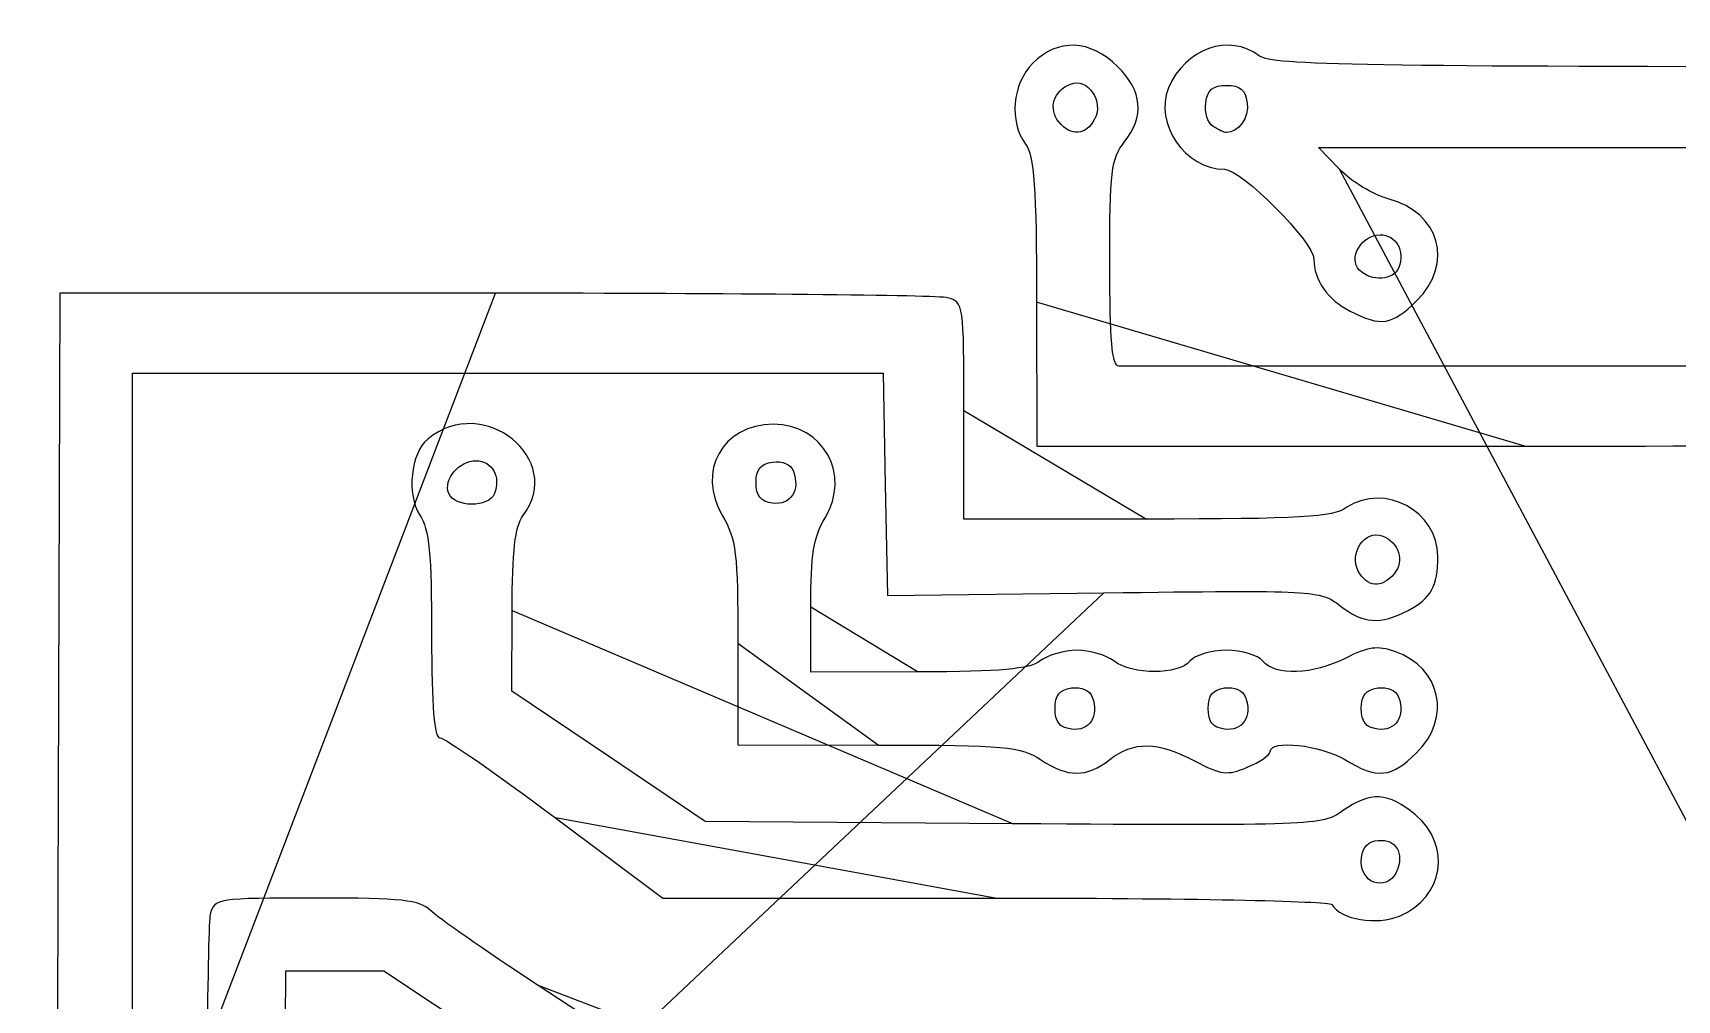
# Model space of a CAD drawing. Extents: x 87 to 451, y 387 to 700.
# Drawn here: x 124.1 to 304.5, y 594.2 to 700.3 of the extents above; entities that cross this region are included whole.
import ezdxf

# ---------------------------------------------------------------- set-up
doc = ezdxf.new("R2010")
doc.units = 0
doc.layers.add('Layer_1', color=7, linetype='CONTINUOUS')

msp = doc.modelspace()

# ---------------------------------------------------------------- linework, layer by layer
at = {"layer": 'Layer_1', "color": 7}
for points in [[(236.683144, 690.561268), (236.683144, 690.561268)], [(253.604696, 690.074172), (253.604696, 690.074172)], [(267.486912, 685.35866), (265.175344, 687.77142), (328.622904, 687.77142), (392.070472, 687.77142), (391.772576, 572.171604), (391.474688, 456.571796), (389.249584, 456.571604)], [(269.672128, 674.294012), (269.672128, 674.294012)], [(174.879312, 671.7605), (127.083936, 671.77146), (126.879312, 605.57146), (126.674688, 539.37146), (124.133568, 539.125164)], [(234.249248, 670.77146), (234.274688, 654.971452), (287.827472, 654.971452)], [(127.16028, 530.97142), (135.074688, 530.97142), (135.074688, 596.97142), (135.074688, 662.97142), (176.253848, 662.97142), (217.433016, 662.97142), (217.653848, 650.77142), (217.874688, 638.57142), (241.616896, 638.87494)], [(246.302832, 646.97142), (226.274688, 646.97142), (226.274688, 658.878116)], [(169.76008, 649.781612), (169.76008, 649.781636)], [(203.474688, 650.971452), (203.474688, 650.971452)], [(269.533832, 641.26094), (269.533832, 641.26094)], [(231.694656, 613.531196), (197.874688, 613.771452), (187.274688, 620.930588), (176.674688, 628.089724), (176.700128, 636.930588)], [(221.274688, 630.196892), (209.474688, 630.171452), (209.474688, 637.352116)], [(201.474688, 633.325724), (201.474688, 622.171452), (216.874688, 622.165852)], [(236.274688, 626.171452), (236.274688, 626.171452)], [(253.074688, 626.171452), (253.074688, 626.171452)], [(269.874688, 626.171452), (269.874688, 626.171452)], [(275.936224, 621.309916), (275.936224, 621.309916)], [(181.474688, 614.171452), (193.240248, 605.371452), (229.710256, 605.371452)], [(269.874688, 609.360492), (269.874688, 609.360492)], [(274.067832, 603.398116), (274.067832, 603.398116)], [(151.85144, 591.571452), (151.87472, 597.371452), (157.246984, 597.371452), (162.619248, 597.371452), (173.646984, 590.057196), (184.67472, 582.74294), (184.64928, 578.257196)], [(198.089184, 588.712276), (189.87472, 588.999572), (179.47472, 595.84022)]]:
    msp.add_lwpolyline(points, close=True, dxfattribs=at)
for points in [[(258.721784, 697.79686), (255.364056, 700.336524), (250.524432, 698.6371), (248.721912, 694.285436)], [(243.136224, 696.632996), (240.15252, 699.6167), (236.590784, 699.760284), (233.838328, 697.00782)], [(233.838328, 697.00782), (231.57508, 694.74458), (231.203768, 690.564308), (233.049248, 688.124364)], [(243.874688, 688.353164), (246.115904, 691.202412), (245.875912, 693.893316), (243.136224, 696.632996)], [(330.088704, 696.59686), (269.969824, 696.61878), (260.059032, 696.78542), (258.721784, 697.79686)], [(236.683144, 690.561268), (235.500136, 691.9867), (236.127944, 694.01186), (237.972232, 694.71958)], [(237.972232, 694.71958), (239.866608, 695.446524), (241.664824, 692.821532), (240.615544, 690.86094)], [(252.804696, 692.661924), (253.007096, 694.09342), (253.575368, 694.571452), (255.074688, 694.571452)], [(255.074688, 694.571452), (256.574008, 694.571452), (257.14228, 694.09342), (257.34468, 692.661924)], [(248.721912, 694.285436), (247.108424, 690.390132), (250.558296, 685.37142), (254.849424, 685.37142)], [(253.604696, 690.074172), (253.0162, 690.447196), (252.6562, 691.611684), (252.804696, 692.661924)], [(257.34468, 692.661924), (257.575528, 691.029284), (256.440288, 689.395956), (255.074688, 689.395956)], [(240.615544, 690.86094), (239.654896, 689.065956), (238.027088, 688.941908), (236.683144, 690.561268)], [(255.074688, 689.395956), (254.854688, 689.395956), (254.193192, 689.701156), (253.604696, 690.074172)], [(233.049248, 688.124364), (233.987728, 686.88358), (234.22892, 683.395804), (234.249248, 670.77146)], [(242.274688, 675.045276), (242.274688, 685.10774), (242.446608, 686.537652), (243.874688, 688.353164)], [(254.849424, 685.37142), (256.734408, 685.37142), (264.674688, 677.388724), (264.674688, 675.493668)], [(272.807296, 682.135716), (271.152448, 682.581316), (268.758272, 684.031644), (267.486912, 685.35866)], [(275.936224, 670.909884), (280.065176, 675.038828), (278.515504, 680.598652), (272.807296, 682.135716)], [(269.672128, 674.294012), (268.383088, 675.583052), (269.88896, 678.171452), (271.927944, 678.171452)], [(271.927944, 678.171452), (273.696496, 678.171452), (274.69584, 676.42286), (273.985384, 674.571452)], [(243.274688, 663.7519), (242.52292, 663.76662), (242.274688, 666.569988), (242.274688, 675.045276)], [(264.674688, 675.493668), (264.674688, 673.1947), (266.151936, 671.075988), (268.658672, 669.7797)], [(273.985384, 674.571452), (273.439456, 673.148788), (270.975824, 672.990316), (269.672128, 674.294012)], [(224.474688, 671.267188), (223.484688, 671.5325), (201.166768, 671.754492), (174.879312, 671.7605)], [(226.274688, 658.878116), (226.274688, 670.54954), (226.239088, 670.79434), (224.474688, 671.267188)], [(268.658672, 669.7797), (271.987208, 668.058452), (273.286584, 668.260244), (275.936224, 670.909884)], [(332.874688, 663.7703), (324.778232, 663.75478), (243.976312, 663.73814), (243.274688, 663.7519)], [(177.900128, 647.324356), (182.59524, 653.531844), (173.552816, 660.815844), (167.444712, 655.746572)], [(205.3664, 657.371452), (199.78344, 657.371452), (196.91488, 652.208292), (199.790264, 647.334884)], [(211.047872, 647.119676), (213.911944, 651.829268), (210.840496, 657.371452), (205.3664, 657.371452)], [(167.444712, 655.746572), (165.58664, 654.204508), (165.116432, 649.637372), (166.584992, 647.396068)], [(287.827472, 654.971452), (325.894504, 654.971452), (341.537448, 655.22578), (341.92384, 655.85098)], [(169.76008, 649.781636), (169.154544, 651.359636), (170.856928, 653.371452), (172.797752, 653.371452)], [(172.797752, 653.371452), (174.505512, 653.371452), (175.485632, 651.596268), (174.785384, 649.771452)], [(203.474688, 650.971452), (203.474688, 652.437636), (203.95608, 653.039812), (205.278264, 653.227564)], [(205.278264, 653.227564), (206.360088, 653.38118), (207.274736, 652.981004), (207.563856, 652.227564)], [(207.563856, 652.227564), (208.360392, 650.151828), (207.243952, 648.436212), (205.278264, 648.71534)], [(174.785384, 649.771452), (174.185648, 648.208564), (170.360752, 648.216324), (169.76008, 649.781612)], [(205.278264, 648.71534), (203.95608, 648.903092), (203.474688, 649.505268), (203.474688, 650.971452)], [(278.274688, 642.858844), (278.274688, 647.823372), (272.447528, 650.979132), (268.299304, 648.261116)], [(268.299304, 648.261116), (266.621256, 647.161612), (263.3774, 646.97142), (246.302832, 646.97142)], [(166.584992, 647.396068), (167.616496, 645.821796), (167.874688, 643.179932), (167.874688, 634.199596)], [(176.700128, 636.930588), (176.718848, 643.4339), (177.036128, 646.182044), (177.900128, 647.324356)], [(199.790264, 647.334884), (201.285784, 644.800164), (201.474688, 643.229084), (201.474688, 633.325724)], [(209.474688, 637.352116), (209.474688, 643.081652), (209.792608, 645.055564), (211.047872, 647.119676)], [(269.533832, 641.26094), (268.484552, 643.221532), (270.282768, 645.846524), (272.177144, 645.11958)], [(272.177144, 645.11958), (274.021432, 644.41186), (274.64924, 642.3867), (273.466232, 640.961268)], [(275.017472, 636.941828), (277.513696, 638.232676), (278.274688, 639.615092), (278.274688, 642.858844)], [(273.466232, 640.961268), (272.122288, 639.341908), (270.49448, 639.465956), (269.533832, 641.26094)], [(241.616896, 638.87494), (264.86044, 639.172092), (265.404592, 639.142684), (267.524784, 637.47494)], [(267.524784, 637.47494), (270.07188, 635.471396), (271.91972, 635.339924), (275.017472, 636.941828)], [(167.874688, 634.199596), (167.874688, 626.290876), (168.145848, 622.971452), (168.791904, 622.971452)], [(234.627592, 631.396892), (233.429176, 630.49046), (230.381064, 630.216532), (221.274688, 630.196892)], [(238.674688, 632.571452), (237.30288, 632.571452), (235.481688, 632.0429), (234.627592, 631.396892)], [(242.721784, 631.396892), (241.867688, 632.0429), (240.046496, 632.571452), (238.674688, 632.571452)], [(251.074688, 631.371452), (249.804064, 629.840444), (244.75928, 629.855812), (242.721784, 631.396892)], [(255.074688, 632.571452), (253.380344, 632.571452), (251.636392, 632.048268), (251.074688, 631.371452)], [(259.074688, 631.371452), (258.512984, 632.048268), (256.769032, 632.571452), (255.074688, 632.571452)], [(268.15752, 631.711716), (264.543776, 629.869324), (260.448664, 629.715916), (259.074688, 631.371452)], [(273.539176, 632.429092), (271.646064, 633.089036), (270.580432, 632.946988), (268.15752, 631.711716)], [(275.936224, 621.309916), (279.814896, 625.18858), (278.63712, 630.651948), (273.539176, 632.429092)], [(236.274688, 626.171452), (236.274688, 627.637636), (236.75608, 628.239812), (238.078264, 628.427564)], [(238.078264, 628.427564), (239.160088, 628.58118), (240.074736, 628.181004), (240.363856, 627.427564)], [(253.074688, 626.171452), (253.074688, 627.637636), (253.55608, 628.239812), (254.878264, 628.427564)], [(254.878264, 628.427564), (255.960088, 628.58118), (256.874736, 628.181004), (257.163856, 627.427564)], [(269.874688, 626.171452), (269.874688, 627.637636), (270.35608, 628.239812), (271.678264, 628.427564)], [(271.678264, 628.427564), (272.760088, 628.58118), (273.674736, 628.181004), (273.963856, 627.427564)], [(238.078264, 623.91534), (236.75608, 624.103092), (236.274688, 624.705268), (236.274688, 626.171452)], [(240.363856, 627.427564), (241.160392, 625.351828), (240.043952, 623.636212), (238.078264, 623.91534)], [(254.878264, 623.91534), (253.55608, 624.103092), (253.074688, 624.705268), (253.074688, 626.171452)], [(257.163856, 627.427564), (257.960392, 625.351828), (256.843952, 623.636212), (254.878264, 623.91534)], [(271.678264, 623.91534), (270.35608, 624.103092), (269.874688, 624.705268), (269.874688, 626.171452)], [(273.963856, 627.427564), (274.760392, 625.351828), (273.643952, 623.636212), (271.678264, 623.91534)], [(168.791904, 622.971452), (169.296376, 622.971452), (175.003632, 619.011452), (181.474688, 614.171452)], [(242.274688, 620.571124), (244.886944, 622.61446), (247.5206, 622.574964), (251.567176, 620.431756)], [(259.874688, 621.468508), (259.874688, 622.784092), (265.426336, 622.177356), (268.055352, 620.574444)], [(216.874688, 622.165852), (230.896864, 622.161052), (232.489416, 622.018372), (234.674688, 620.571124)], [(234.674688, 620.571124), (237.685752, 618.576972), (239.725312, 618.576972), (242.274688, 620.571124)], [(257.367176, 619.726588), (258.746304, 620.298172), (259.874688, 621.081892), (259.874688, 621.468508)], [(268.055352, 620.574444), (271.60564, 618.409836), (273.183384, 618.557076), (275.936224, 621.309916)], [(251.567176, 620.431756), (254.491232, 618.883076), (255.140248, 618.804172), (257.367176, 619.726588)], [(275.813304, 614.50034), (272.843192, 616.999524), (270.872032, 617.105748), (267.818152, 614.931196)], [(267.818152, 614.931196), (265.569584, 613.330076), (264.707624, 613.296668), (231.694656, 613.531196)], [(274.067832, 603.398116), (278.936944, 605.44542), (279.829264, 611.121132), (275.813304, 614.50034)], [(269.874688, 609.360492), (269.874688, 610.66214), (270.387888, 611.448372), (271.359664, 611.635524)], [(271.359664, 611.635524), (273.4082, 612.030036), (274.541048, 610.670964), (273.885448, 608.605348)], [(273.885448, 608.605348), (273.083592, 606.078932), (269.874688, 606.683108), (269.874688, 609.360492)], [(155.225168, 605.371452), (144.324112, 605.371452), (144.049976, 605.329052), (143.578952, 603.571452)], [(167.731864, 604.026164), (166.601944, 605.158124), (164.618736, 605.371452), (155.225168, 605.371452)], [(229.710256, 605.371452), (250.505128, 605.371452), (266.371848, 605.06146), (266.626, 604.650228)], [(266.626, 604.650228), (267.642184, 603.006012), (271.565392, 602.345916), (274.067832, 603.398116)], [(143.578952, 603.571452), (143.31364, 602.581452), (143.091648, 580.261452), (143.08564, 553.971452)], [(179.47472, 595.84022), (173.75472, 599.60258), (168.470432, 603.286252), (167.731864, 604.026164)]]:
    msp.add_open_spline(points, degree=3, dxfattribs=at)

doc.saveas('drawing.dxf')
